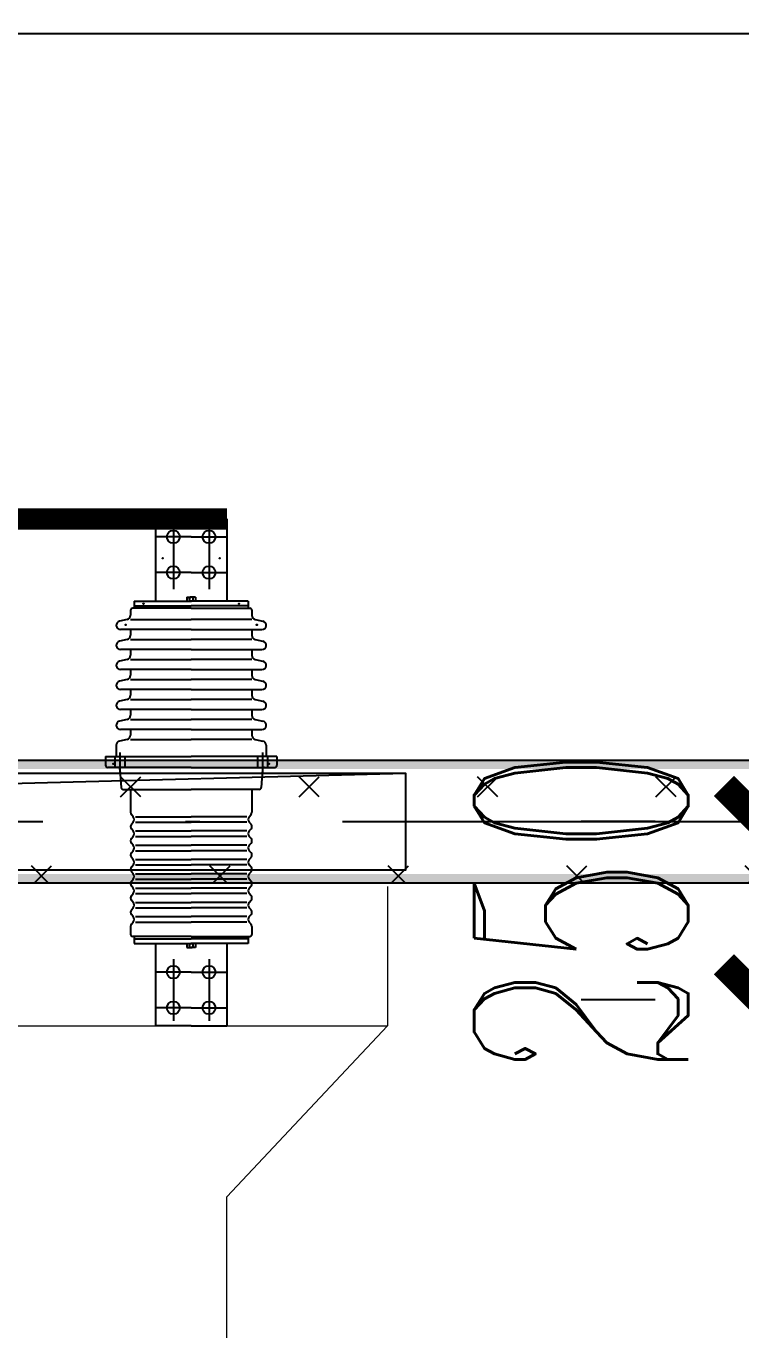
# Model space of a CAD drawing. Extents: x 3213259 to 3716512, y 332899 to 392399.
# Drawn here: x 3528202 to 3529203, y 373321 to 375148 of the extents above; entities that cross this region are included whole.
import ezdxf

# ---------------------------------------------------------------- set-up
doc = ezdxf.new("R2010")
doc.units = 0
doc.header["$LTSCALE"] = 1000
doc.header["$MEASUREMENT"] = 0
for name, pattern in [('CENTER', [50.8, 31.75, -6.35, 6.35, -6.35]), ('DOTE', [2.42, 2, -0.2, 0.02, -0.2]), ('HIDDEN', [0.375, 0.25, -0.125])]:
    doc.linetypes.add(name, pattern=pattern)
for name, color, linetype in [('Cen', 4, 'CENTER'), ('DIM', 7, 'Continuous'), ('DOTE', 1, 'DOTE'), ('Lz3_autosign', 7, 'Continuous'), ('PART', 1, 'Continuous'), ('PUB_DIM', 3, 'Continuous'), ('PUB_HATCH', 8, 'Continuous'), ('PUB_WALL', 9, 'Continuous'), ('sb', 6, 'Continuous'), ('WALL-MOVE', 6, 'Continuous')]:
    doc.layers.add(name, color=color, linetype=linetype)
doc.styles.add('DIM_FONT', font='COMPLEX8.SHX', dxfattribs={"width": 0.6, "bigfont": 'HZITXT.SHX'})
doc.styles.add('HZ', font='complex8.shx', dxfattribs={"width": 0.8, "bigfont": 'hztxt.shx'})
doc.dimstyles.new('DIMN', dxfattribs={"dimtxt": 300, "dimasz": 100, "dimexe": 250, "dimexo": 300, "dimgap": 100, "dimtad": 1, "dimdec": 0, "dimzin": 0, "dimdsep": 46, "dimtxsty": 'DIM_FONT', "dimblk": 'ARCHTICK', "dimcen": 0.09, "dimclrt": 7, "dimazin": 2, "dimtfac": 1, "dimtdec": 0, "dimtix": 1, "dimtmove": 2, "dimatfit": 3, "dimldrblk": 'ARCHTICK', "dimfxl": 1, "dimtolj": 1, "dimtzin": 0, "dimarcsym": 0})
doc.dimstyles.new('副本 DIMN', dxfattribs={"dimtxt": 300, "dimasz": 100, "dimexe": 250, "dimexo": 300, "dimgap": 100, "dimtad": 1, "dimdec": 0, "dimzin": 0, "dimdsep": 46, "dimtxsty": 'DIM_FONT', "dimblk": 'ARCHTICK', "dimcen": 0.09, "dimclrt": 7, "dimazin": 2, "dimtfac": 1, "dimtdec": 0, "dimtix": 1, "dimtmove": 2, "dimatfit": 3, "dimldrblk": 'ARCHTICK', "dimfxl": 1, "dimtolj": 1, "dimtzin": 0, "dimarcsym": 0})

# ---------------------------------------------------------------- blocks, each defined once
blk = doc.blocks.new('_ArchTick')
at = {"color": 0, "linetype": 'ByBlock', "const_width": 0.4}
blk.add_lwpolyline([(-0.5, -0.5), (0.5, 0.5)], dxfattribs=at)
blk = doc.blocks.new('*D228')
at = {"color": 0, "lineweight": -2}
for p, q in [((3529229.5, 374033.5), (3529229.5, 374133.5)), ((3529082.9, 374033.5), (3528979.5, 374033.5)), ((3529229.5, 374033.5), (3529229.5, 373783.5)), ((3529082.9, 373783.5), (3528979.5, 373783.5)), ((3529229.5, 373783.5), (3529229.5, 373683.5))]:
    blk.add_line(p, q, dxfattribs=at)
at = {"layer": 'Defpoints', "color": 0}
for p in [(3529382.9, 374033.5), (3529229.5, 373783.5), (3529382.9, 373783.5)]:
    blk.add_point(p, dxfattribs=at)
at = {"color": 0, "lineweight": -2, "xscale": 100, "yscale": 100, "zscale": 100}
for p, rotation in [((3529229.5, 374033.5), 270), ((3529229.5, 373783.5), 90)]:
    blk.add_blockref('_ArchTick', p, dxfattribs=dict(at, rotation=rotation))
at = {"color": 7, "insert": (3528979.5, 373908.5), "char_height": 300, "attachment_point": 5, "rotation": 90, "style": 'DIM_FONT'}
blk.add_mtext('\\A1;250', dxfattribs=at)
blk = doc.blocks.new('*D358')
at = {"layer": 'Defpoints', "color": 0}
for p in [(3531082.9, 375137.7), (3531082.9, 374488.8), (3527983.1, 374083.2)]:
    blk.add_point(p, dxfattribs=at)
at = {"layer": 'PUB_DIM', "color": 0, "lineweight": -2}
for p, q in [((3527983.1, 374383.2), (3527983.1, 375387.7)), ((3531082.9, 374788.8), (3531082.9, 375387.7)), ((3527983.1, 375137.7), (3531082.9, 375137.7))]:
    blk.add_line(p, q, dxfattribs=at)
at = {"layer": 'PUB_DIM', "color": 0, "lineweight": -2, "xscale": 100, "yscale": 100, "zscale": 100, "rotation": 180}
blk.add_blockref('_ArchTick', (3527983.1, 375137.7), dxfattribs=at)
at = {"layer": 'PUB_DIM', "color": 0, "lineweight": -2, "xscale": 100, "yscale": 100, "zscale": 100}
blk.add_blockref('_ArchTick', (3531082.9, 375137.7), dxfattribs=at)
at = {"layer": 'PUB_DIM', "color": 7, "insert": (3529533, 375362.7), "char_height": 250, "attachment_point": 5, "style": 'HZ'}
blk.add_mtext('\\A1;3100', dxfattribs=at)
blk = doc.blocks.new('D1')
at = {"layer": 'PUB_HATCH'}
h = blk.add_hatch(dxfattribs=at)
h.set_pattern_fill('石膏板', color=256, scale=50, style=0)
h.set_pattern_definition([(45, (-451166.04, -430932.16), (-125.000003, 125.000003), [40, -136.7767]), (135, (-450887.75, -430932.16), (-125.000003, -125.000003), [40, -136.7767])])
h.paths.add_polyline_path([(1936962.3, 315951.1), (1936962.3, 315779.1), (1942812.3, 315779.1), (1942812.3, 315951.1)])
at = {"layer": 'PUB_WALL'}
for points in [[(1936962.3, 315951.1), (1942812.3, 315951.1), (1942812.3, 315938.6), (1936962.3, 315938.6)], [(1936962.3, 315779.1), (1942812.3, 315779.1), (1942812.3, 315791.6), (1936962.3, 315791.6)]]:
    blk.add_hatch(color=2, dxfattribs=at).paths.add_polyline_path(points)
at = {"layer": 'DOTE'}
blk.add_line((1892174.5, 315865.1), (1948456.4, 315865.1), dxfattribs=at)
at = {"layer": 'WALL-MOVE', "color": 2}
for p, q in [((1936962.3, 315951.1), (1942812.3, 315951.1)), ((1936962.3, 315779.1), (1942812.3, 315779.1))]:
    blk.add_line(p, q, dxfattribs=at)

msp = doc.modelspace()

# ---------------------------------------------------------------- linework, layer by layer
at = {"color": 4}
msp.add_line((3527392.493, 374066.029), (3528733.102, 374101.335), dxfattribs=at)
msp.add_lwpolyline([(3527233.102, 374101.335), (3528733.102, 374101.335), (3528733.102, 373965.637), (3527233.102, 373965.637)], close=True, dxfattribs=at)
at = {"layer": 'Cen'}
for p, q in [((3528408.102, 374458.978), (3528408.102, 374359.34)), ((3528458.102, 374458.978), (3528458.102, 374359.34)), ((3528433.102, 374432.486), (3528383.102, 374432.486)), ((3528433.102, 374432.486), (3528383.102, 374432.486)), ((3528433.102, 374432.486), (3528483.102, 374432.486)), ((3528433.102, 374432.486), (3528483.102, 374432.486)), ((3528433.102, 374382.486), (3528383.102, 374382.486)), ((3528433.102, 374382.486), (3528383.102, 374382.486)), ((3528433.102, 374382.486), (3528483.102, 374382.486)), ((3528433.102, 374382.486), (3528483.102, 374382.486)), ((3528333.102, 374130.117), (3528333.102, 374101.552)), ((3528533.102, 374130.117), (3528533.102, 374101.552)), ((3528408.102, 373840.832), (3528408.102, 373754.125)), ((3528458.102, 373840.832), (3528458.102, 373754.125)), ((3528433.102, 373822.486), (3528383.102, 373822.486)), ((3528433.102, 373822.486), (3528383.102, 373822.486)), ((3528433.102, 373822.486), (3528483.102, 373822.486)), ((3528433.102, 373822.486), (3528483.102, 373822.486)), ((3528433.102, 373772.486), (3528383.102, 373772.486)), ((3528433.102, 373772.486), (3528383.102, 373772.486)), ((3528433.102, 373772.486), (3528483.102, 373772.486)), ((3528433.102, 373772.486), (3528483.102, 373772.486))]:
    msp.add_line(p, q, dxfattribs=at)
at = {"layer": 'DIM'}
for centre in [(3528393.171, 374402.429), (3528473.033, 374402.429), (3528366.271, 374338.726), (3528499.933, 374338.726), (3528341.164, 374309.118), (3528525.039, 374309.118), (3528324.127, 374114.422), (3528542.076, 374114.422)]:
    msp.add_circle(centre, 0.4, dxfattribs=at)
at = {"layer": 'Lz3_autosign', "color": 7, "linetype": 'ByBlock', "const_width": 30}
msp.add_lwpolyline([(3525583.102, 374457.486), (3528483.102, 374457.486)], dxfattribs=at)
at = {"layer": 'PART'}
for p, q in [((3528383.102, 374457.486), (3528383.102, 374342.486)), ((3528433.102, 374457.486), (3528383.102, 374457.486)), ((3528433.102, 374457.486), (3528383.102, 374457.486)), ((3528433.102, 374457.486), (3528483.102, 374457.486)), ((3528433.102, 374457.486), (3528483.102, 374457.486)), ((3528483.102, 374457.486), (3528483.102, 374342.486)), ((3528353.102, 374342.486), (3528353.102, 374332.486)), ((3528353.102, 374342.486), (3528433.102, 374342.486)), ((3528427.102, 374347.986), (3528427.102, 374342.486)), ((3528427.102, 374347.986), (3528433.102, 374347.986)), ((3528439.102, 374347.986), (3528433.102, 374347.986)), ((3528513.102, 374342.486), (3528433.102, 374342.486)), ((3528439.102, 374347.986), (3528439.102, 374342.486)), ((3528513.102, 374342.486), (3528513.102, 374332.486)), ((3528348.102, 374329.486), (3528348.102, 374322.486)), ((3528433.102, 374332.486), (3528351.102, 374332.486)), ((3528353.102, 374335.986), (3528433.102, 374335.986)), ((3528513.102, 374335.986), (3528433.102, 374335.986)), ((3528433.102, 374332.486), (3528515.102, 374332.486)), ((3528518.102, 374329.486), (3528518.102, 374322.486)), ((3528343.366, 374316.621), (3528332.837, 374314.351)), ((3528433.102, 374302.486), (3528334.102, 374302.486)), ((3528348.102, 374316.621), (3528433.102, 374316.621)), ((3528348.102, 374302.486), (3528348.102, 374294.486)), ((3528518.102, 374316.621), (3528433.102, 374316.621)), ((3528433.102, 374302.486), (3528532.102, 374302.486)), ((3528518.102, 374302.486), (3528518.102, 374294.486)), ((3528522.837, 374316.621), (3528533.366, 374314.351)), ((3528343.366, 374288.621), (3528332.837, 374286.351)), ((3528348.102, 374288.621), (3528433.102, 374288.621)), ((3528518.102, 374288.621), (3528433.102, 374288.621)), ((3528522.837, 374288.621), (3528533.366, 374286.351)), ((3528433.102, 374274.486), (3528334.102, 374274.486)), ((3528348.102, 374274.486), (3528348.102, 374266.486)), ((3528433.102, 374274.486), (3528532.102, 374274.486)), ((3528518.102, 374274.486), (3528518.102, 374266.486)), ((3528343.366, 374260.621), (3528332.837, 374258.351)), ((3528433.102, 374246.486), (3528334.102, 374246.486)), ((3528348.102, 374260.621), (3528433.102, 374260.621)), ((3528348.102, 374246.486), (3528348.102, 374238.486)), ((3528518.102, 374260.621), (3528433.102, 374260.621)), ((3528433.102, 374246.486), (3528532.102, 374246.486)), ((3528518.102, 374246.486), (3528518.102, 374238.486)), ((3528522.837, 374260.621), (3528533.366, 374258.351)), ((3528343.366, 374232.621), (3528332.837, 374230.351)), ((3528348.102, 374232.621), (3528433.102, 374232.621)), ((3528518.102, 374232.621), (3528433.102, 374232.621)), ((3528522.837, 374232.621), (3528533.366, 374230.351)), ((3528433.102, 374218.486), (3528334.102, 374218.486)), ((3528348.102, 374218.486), (3528348.102, 374210.486)), ((3528433.102, 374218.486), (3528532.102, 374218.486)), ((3528518.102, 374218.486), (3528518.102, 374210.486)), ((3528343.366, 374204.621), (3528332.837, 374202.351)), ((3528433.102, 374190.486), (3528334.102, 374190.486)), ((3528348.102, 374204.621), (3528433.102, 374204.621)), ((3528348.102, 374190.486), (3528348.102, 374182.486)), ((3528518.102, 374204.621), (3528433.102, 374204.621)), ((3528433.102, 374190.486), (3528532.102, 374190.486)), ((3528518.102, 374190.486), (3528518.102, 374182.486)), ((3528522.837, 374204.621), (3528533.366, 374202.351)), ((3528343.366, 374176.621), (3528332.837, 374174.351)), ((3528348.102, 374176.621), (3528433.102, 374176.621)), ((3528518.102, 374176.621), (3528433.102, 374176.621)), ((3528522.837, 374176.621), (3528533.366, 374174.351)), ((3528433.102, 374162.486), (3528334.102, 374162.486)), ((3528348.102, 374162.486), (3528348.102, 374154.486)), ((3528433.102, 374162.486), (3528532.102, 374162.486)), ((3528518.102, 374162.486), (3528518.102, 374154.486)), ((3528328.102, 374140.486), (3528328.102, 374124.486)), ((3528343.366, 374148.621), (3528332.837, 374146.351)), ((3528348.102, 374148.621), (3528433.102, 374148.621)), ((3528518.102, 374148.621), (3528433.102, 374148.621)), ((3528522.837, 374148.621), (3528533.366, 374146.351)), ((3528538.102, 374140.486), (3528538.102, 374124.486)), ((3528313.102, 374124.486), (3528433.102, 374124.486)), ((3528313.102, 374124.486), (3528313.102, 374112.486)), ((3528326.102, 374124.486), (3528326.102, 374109.486)), ((3528340.102, 374124.486), (3528340.102, 374109.486)), ((3528553.102, 374124.486), (3528433.102, 374124.486)), ((3528526.102, 374124.486), (3528526.102, 374109.486)), ((3528540.102, 374124.486), (3528540.102, 374109.486)), ((3528553.102, 374124.486), (3528553.102, 374112.486)), ((3528433.102, 374109.486), (3528316.102, 374109.486)), ((3528333.283, 374106.679), (3528334.921, 374081.293)), ((3528433.102, 374109.486), (3528550.102, 374109.486)), ((3528532.921, 374106.679), (3528531.283, 374081.293)), ((3528337.914, 374078.486), (3528433.102, 374078.486)), ((3528348.102, 374078.486), (3528348.102, 374046.486)), ((3528348.102, 374078.486), (3528348.102, 374046.486)), ((3528528.289, 374078.486), (3528433.102, 374078.486)), ((3528518.102, 374078.486), (3528518.102, 374046.486)), ((3528518.102, 374078.486), (3528518.102, 374046.486)), ((3528351.722, 374040.314), (3528349.251, 374043.296)), ((3528349.251, 374029.676), (3528351.722, 374032.658)), ((3528354.994, 374040.314), (3528433.102, 374040.314)), ((3528354.994, 374032.658), (3528433.102, 374032.658)), ((3528511.21, 374040.314), (3528433.102, 374040.314)), ((3528511.21, 374032.658), (3528433.102, 374032.658)), ((3528514.481, 374040.314), (3528516.952, 374043.296)), ((3528516.952, 374029.676), (3528514.481, 374032.658)), ((3528351.722, 374020.314), (3528349.251, 374023.296)), ((3528349.251, 374009.676), (3528351.722, 374012.658)), ((3528354.994, 374020.314), (3528433.102, 374020.314)), ((3528354.994, 374012.658), (3528433.102, 374012.658)), ((3528511.21, 374020.314), (3528433.102, 374020.314)), ((3528511.21, 374012.658), (3528433.102, 374012.658)), ((3528514.481, 374020.314), (3528516.952, 374023.296)), ((3528516.952, 374009.676), (3528514.481, 374012.658)), ((3528351.722, 374000.314), (3528349.251, 374003.296)), ((3528349.251, 373989.676), (3528351.722, 373992.658)), ((3528354.994, 374000.314), (3528433.102, 374000.314)), ((3528354.994, 373992.658), (3528433.102, 373992.658)), ((3528511.21, 374000.314), (3528433.102, 374000.314)), ((3528511.21, 373992.658), (3528433.102, 373992.658)), ((3528514.481, 374000.314), (3528516.952, 374003.296)), ((3528516.952, 373989.676), (3528514.481, 373992.658)), ((3528351.722, 373980.314), (3528349.251, 373983.296)), ((3528349.251, 373969.676), (3528351.722, 373972.658)), ((3528354.994, 373980.314), (3528371.102, 373980.314)), ((3528354.994, 373980.314), (3528433.102, 373980.314)), ((3528354.994, 373972.658), (3528371.102, 373972.658)), ((3528354.994, 373972.658), (3528433.102, 373972.658)), ((3528511.21, 373980.314), (3528433.102, 373980.314)), ((3528511.21, 373972.658), (3528433.102, 373972.658)), ((3528511.21, 373980.314), (3528495.102, 373980.314)), ((3528511.21, 373972.658), (3528495.102, 373972.658)), ((3528514.481, 373980.314), (3528516.952, 373983.296)), ((3528516.952, 373969.676), (3528514.481, 373972.658)), ((3528351.722, 373960.314), (3528349.251, 373963.296)), ((3528354.994, 373960.314), (3528433.102, 373960.314)), ((3528511.21, 373960.314), (3528433.102, 373960.314)), ((3528514.481, 373960.314), (3528516.952, 373963.296)), ((3528349.251, 373949.676), (3528351.722, 373952.658)), ((3528351.722, 373940.314), (3528349.251, 373943.296)), ((3528354.994, 373952.658), (3528433.102, 373952.658)), ((3528354.994, 373940.314), (3528433.102, 373940.314)), ((3528511.21, 373952.658), (3528433.102, 373952.658)), ((3528511.21, 373940.314), (3528433.102, 373940.314)), ((3528516.952, 373949.676), (3528514.481, 373952.658)), ((3528514.481, 373940.314), (3528516.952, 373943.296)), ((3528349.251, 373929.676), (3528351.722, 373932.658)), ((3528351.722, 373920.314), (3528349.251, 373923.296)), ((3528354.994, 373932.658), (3528433.102, 373932.658)), ((3528354.994, 373920.314), (3528433.102, 373920.314)), ((3528511.21, 373932.658), (3528433.102, 373932.658)), ((3528511.21, 373920.314), (3528433.102, 373920.314)), ((3528516.952, 373929.676), (3528514.481, 373932.658)), ((3528514.481, 373920.314), (3528516.952, 373923.296)), ((3528349.251, 373909.676), (3528351.722, 373912.658)), ((3528351.722, 373900.314), (3528349.251, 373903.296)), ((3528354.994, 373912.658), (3528433.102, 373912.658)), ((3528354.994, 373900.314), (3528433.102, 373900.314)), ((3528511.21, 373912.658), (3528433.102, 373912.658)), ((3528511.21, 373900.314), (3528433.102, 373900.314)), ((3528516.952, 373909.676), (3528514.481, 373912.658)), ((3528514.481, 373900.314), (3528516.952, 373903.296)), ((3528348.102, 373886.486), (3528348.102, 373875.486)), ((3528349.251, 373889.676), (3528351.722, 373892.658)), ((3528354.994, 373892.658), (3528433.102, 373892.658)), ((3528511.21, 373892.658), (3528433.102, 373892.658)), ((3528516.952, 373889.676), (3528514.481, 373892.658)), ((3528518.102, 373886.486), (3528518.102, 373875.486)), ((3528433.102, 373872.486), (3528351.102, 373872.486)), ((3528353.102, 373872.486), (3528353.102, 373862.486)), ((3528353.102, 373868.986), (3528433.102, 373868.986)), ((3528353.102, 373862.486), (3528433.102, 373862.486)), ((3528383.102, 373862.486), (3528383.102, 373747.486)), ((3528427.102, 373862.486), (3528427.102, 373856.986)), ((3528433.102, 373872.486), (3528515.102, 373872.486)), ((3528513.102, 373868.986), (3528433.102, 373868.986)), ((3528513.102, 373862.486), (3528433.102, 373862.486)), ((3528439.102, 373862.486), (3528439.102, 373856.986)), ((3528483.102, 373862.486), (3528483.102, 373747.486)), ((3528513.102, 373872.486), (3528513.102, 373862.486)), ((3528427.102, 373856.986), (3528433.102, 373856.986)), ((3528439.102, 373856.986), (3528433.102, 373856.986)), ((3528433.102, 373747.486), (3528383.102, 373747.486)), ((3528433.102, 373747.486), (3528383.102, 373747.486)), ((3528433.102, 373747.486), (3528483.102, 373747.486)), ((3528433.102, 373747.486), (3528483.102, 373747.486))]:
    msp.add_line(p, q, dxfattribs=at)
for centre in [(3528408.102, 374432.486), (3528458.102, 374432.486), (3528408.102, 374382.486), (3528458.102, 374382.486), (3528408.102, 373822.486), (3528458.102, 373822.486), (3528408.102, 373772.486), (3528458.102, 373772.486)]:
    msp.add_circle(centre, 9, dxfattribs=at)
for centre, radius, start, end in [((3528433.102, 374345.286), 2.8, 90, 270), ((3528433.102, 374345.286), 2.8, 270, 90), ((3528342.102, 374322.486), 6, 282.163967, 0), ((3528351.102, 374329.486), 3, 90, 180), ((3528515.102, 374329.486), 3, 0, 90), ((3528524.102, 374322.486), 6, 180, 257.836033), ((3528334.102, 374308.486), 6, 102.163967, 270), ((3528532.102, 374308.486), 6, 270, 77.836033), ((3528334.102, 374280.486), 6, 102.163967, 270), ((3528342.102, 374294.486), 6, 282.163967, 0), ((3528524.102, 374294.486), 6, 180, 257.836033), ((3528532.102, 374280.486), 6, 270, 77.836033), ((3528342.102, 374266.486), 6, 282.163967, 0), ((3528524.102, 374266.486), 6, 180, 257.836033), ((3528334.102, 374252.486), 6, 102.163967, 270), ((3528532.102, 374252.486), 6, 270, 77.836033), ((3528334.102, 374224.486), 6, 102.163967, 270), ((3528342.102, 374238.486), 6, 282.163967, 0), ((3528524.102, 374238.486), 6, 180, 257.836033), ((3528532.102, 374224.486), 6, 270, 77.836033), ((3528342.102, 374210.486), 6, 282.163967, 0), ((3528524.102, 374210.486), 6, 180, 257.836033), ((3528334.102, 374196.486), 6, 102.163967, 270), ((3528532.102, 374196.486), 6, 270, 77.836033), ((3528334.102, 374168.486), 6, 102.163967, 270), ((3528342.102, 374182.486), 6, 282.163967, 0), ((3528524.102, 374182.486), 6, 180, 257.836033), ((3528532.102, 374168.486), 6, 270, 77.836033), ((3528342.102, 374154.486), 6, 282.163967, 0), ((3528524.102, 374154.486), 6, 180, 257.836033), ((3528334.102, 374140.486), 6, 102.163967, 180), ((3528532.102, 374140.486), 6, 0, 77.836033), ((3528316.102, 374112.486), 3, 180, 270), ((3528330.289, 374106.486), 3, 3.691386, 90), ((3528535.914, 374106.486), 3, 90, 176.308614), ((3528550.102, 374112.486), 3, 270, 0), ((3528337.914, 374081.486), 3, 183.691386, 270), ((3528528.289, 374081.486), 3, 270, 356.308614), ((3528353.102, 374046.486), 5, 180, 219.639618), ((3528513.102, 374046.486), 5, 320.360382, 0), ((3528353.102, 374026.486), 5, 140.360382, 219.639618), ((3528347.102, 374036.486), 6, 320.360382, 39.639618), ((3528519.102, 374036.486), 6, 140.360382, 219.639618), ((3528513.102, 374026.486), 5, 320.360382, 39.639618), ((3528353.102, 374006.486), 5, 140.360382, 219.639618), ((3528347.102, 374016.486), 6, 320.360382, 39.639618), ((3528519.102, 374016.486), 6, 140.360382, 219.639618), ((3528513.102, 374006.486), 5, 320.360382, 39.639618), ((3528353.102, 373986.486), 5, 140.360382, 219.639618), ((3528347.102, 373996.486), 6, 320.360382, 39.639618), ((3528519.102, 373996.486), 6, 140.360382, 219.639618), ((3528513.102, 373986.486), 5, 320.360382, 39.639618), ((3528347.102, 373976.486), 6, 320.360382, 39.639618), ((3528519.102, 373976.486), 6, 140.360382, 219.639618), ((3528353.102, 373966.486), 5, 140.360382, 219.639618), ((3528347.102, 373956.486), 6, 320.360382, 39.639618), ((3528519.102, 373956.486), 6, 140.360382, 219.639618), ((3528513.102, 373966.486), 5, 320.360382, 39.639618), ((3528353.102, 373946.486), 5, 140.360382, 219.639618), ((3528347.102, 373936.486), 6, 320.360382, 39.639618), ((3528519.102, 373936.486), 6, 140.360382, 219.639618), ((3528513.102, 373946.486), 5, 320.360382, 39.639618), ((3528353.102, 373926.486), 5, 140.360382, 219.639618), ((3528347.102, 373916.486), 6, 320.360382, 39.639618), ((3528519.102, 373916.486), 6, 140.360382, 219.639618), ((3528513.102, 373926.486), 5, 320.360382, 39.639618), ((3528353.102, 373906.486), 5, 140.360382, 219.639618), ((3528347.102, 373896.486), 6, 320.360382, 39.639618), ((3528519.102, 373896.486), 6, 140.360382, 219.639618), ((3528513.102, 373906.486), 5, 320.360382, 39.639618), ((3528353.102, 373886.486), 5, 140.360382, 180), ((3528513.102, 373886.486), 5, 0, 39.639618), ((3528351.102, 373875.486), 3, 180, 270), ((3528433.102, 373859.686), 2.8, 90, 270), ((3528433.102, 373859.686), 2.8, 270, 90), ((3528515.102, 373875.486), 3, 270, 0)]:
    msp.add_arc(centre, radius, start, end, dxfattribs=at)
at = {"layer": 'sb', "color": 5, "lineweight": 0, "ltscale": 500}
for p in [(3528708.102, 373942.486), (3527258.102, 373747.486)]:
    msp.add_line(p, (3528708.102, 373747.486), dxfattribs=at)
msp.add_lwpolyline([(3528483.102, 372493.943), (3528483.102, 373507.943), (3528708.102, 373747.486)], dxfattribs=at)

# ---------------------------------------------------------------- block references
at = {"layer": 'sb', "color": 1, "linetype": 'HIDDEN', "lineweight": 25, "ltscale": 2}
msp.add_blockref('D1', (1588070.633, 58168.405), dxfattribs=at)

# ---------------------------------------------------------------- dimensions: what is measured, and where the dimension line sits
dim = msp.add_linear_dim(base=(3529229.529, 373783.486), p1=(3529382.891, 374033.486), p2=(3529382.891, 373783.486), angle=90, dimstyle='副本 DIMN')
dim.commit()
dim.dimension.update_dxf_attribs({"geometry": '*D228', "text_midpoint": (3528979.529, 373908.486)})
at = {"layer": 'PUB_DIM'}
dim = msp.add_linear_dim(base=(3531082.891, 375137.695), p1=(3527983.102, 374083.157), p2=(3531082.891, 374488.809), dimstyle='DIMN', override={"dimtxt": 250, "dimtxsty": 'HZ', "dimblk": 'ArchTick'}, dxfattribs=at)
dim.commit()
dim.dimension.update_dxf_attribs({"geometry": '*D358', "text_midpoint": (3529532.996, 375362.695)})

doc.saveas('drawing.dxf')
